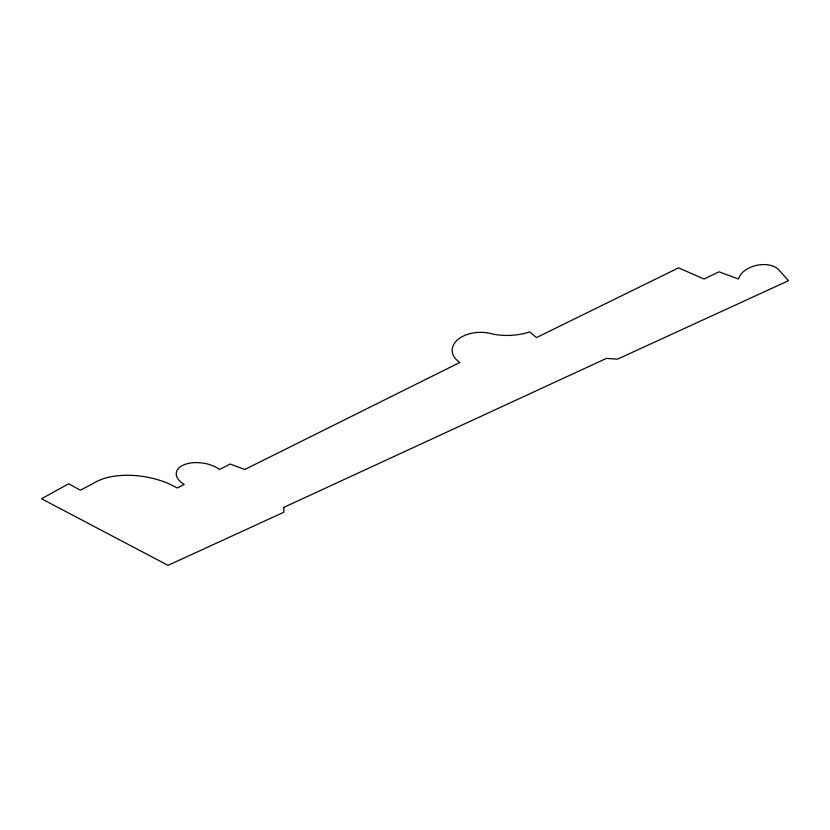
<?xml version="1.0" encoding="UTF-8"?>
<svg xmlns="http://www.w3.org/2000/svg" width="830" height="830" viewBox="0 0 830 830"><rect width="100%" height="100%" fill="white"/><g stroke="black" fill="none" stroke-linecap="round" stroke-linejoin="round"><path stroke-width="1.25" d="M283.87 507.358L283.86 512.224L168.034 565.365L41.5 498.747L68.631 483.797L80.417 490.198L93.24 483.465A56.367 28.894 9.1 0 1 177.174 488.009L184.208 484.44A24.651 13.29 8 0 1 183.804 464.852A24.651 13.29 8 0 1 219.504 469.469L230.242 464.032L244.757 469.51L459.81 362.451A28.075 17.762 -0.8 0 1 457.621 339.781A28.075 17.762 -0.8 0 1 492.47 334.013A50.433 33.314 -2.4 0 0 529.727 331.917L536.408 337.613L678.556 267.862L704.016 279.005L719.029 271.815L738.472 279.005A21.85 13.705 -11.7 0 1 757.033 265.258A21.85 13.705 -11.7 0 1 779.443 270.601L788.5 280.696L617.447 359.172L606.429 358.384L283.87 507.358"/></g></svg>
